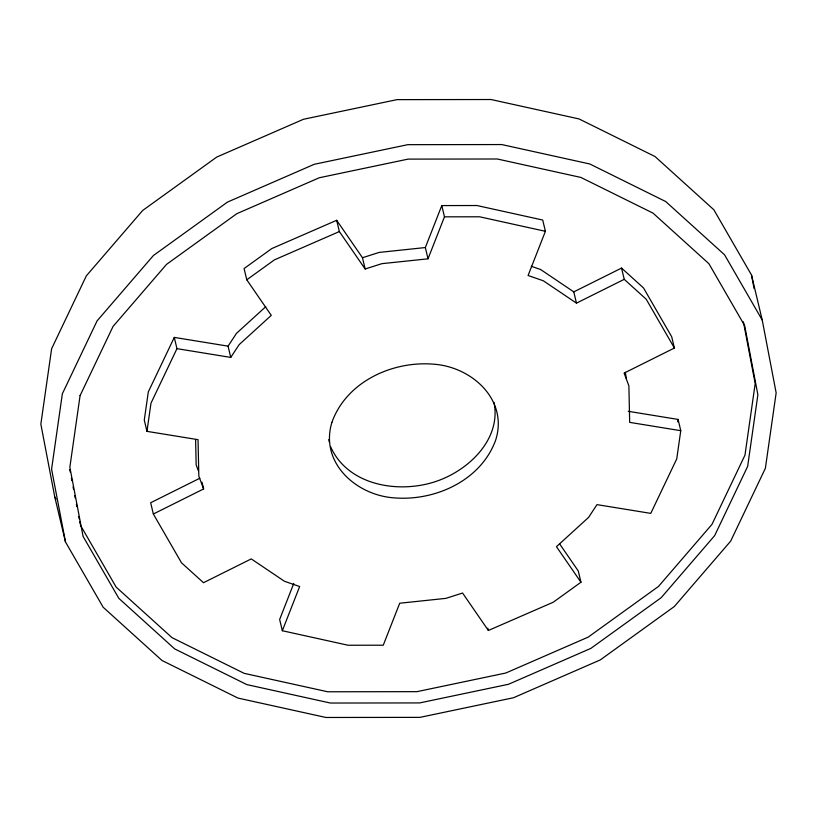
<?xml version="1.0" encoding="UTF-8"?>
<svg xmlns="http://www.w3.org/2000/svg" width="817" height="817" viewBox="0 0 817 817"><rect width="100%" height="100%" fill="white"/><g stroke="black" fill="none" stroke-linecap="round" stroke-linejoin="round"><path stroke-width="1.23" d="M559.543 543.785L578.273 570.981L580.958 582.235L553.262 602.211L488.372 630.479L462.575 593.04L445.847 598.371L399.707 603.232L383.265 645.205L348.124 645.246L282.335 630.734L299.645 586.545L284.428 581.255L251.258 558.91L203.494 582.705L181.497 562.801L153.341 514.005L203.617 488.944L198.827 476.137L198.051 439.669L146.958 431.356L150.992 403.149L176.962 348.655L174.276 337.401L228.066 346.153L236.511 333.326L265.76 306.681M677.732 421.878L678.09 419.427L628.242 411.308M678.09 419.427L680.765 430.692L676.742 458.888L650.771 513.382L596.982 504.63L588.536 517.447L556.459 546.675L580.958 582.235M293.773 583.43L279.649 619.48L282.335 630.734M176.962 348.655L230.751 357.417L239.197 344.59L271.275 315.362L246.775 279.802L244.089 268.538L271.785 248.572L336.675 220.294L339.361 231.558L365.148 268.997L381.876 263.666L428.016 258.815L425.34 247.551L441.783 205.578L476.924 205.527L542.713 220.039L545.399 231.303L528.088 275.492L543.305 280.782L576.475 303.138L624.229 279.332L646.227 299.247L674.393 348.042L624.117 373.093L628.896 385.9L629.672 422.369L680.765 430.692M428.016 258.815L444.468 216.832L441.783 205.578M174.276 337.401L148.306 391.894L144.282 420.091L146.958 431.356M246.775 279.802L274.471 259.837L339.361 231.558M199.818 478.241L150.655 502.741L153.341 514.005M531.254 266.271L540.619 269.518L573.789 291.873L621.553 268.078L643.551 287.982L671.707 336.778L674.393 348.042M336.675 220.294L362.472 257.733L379.2 252.412L425.34 247.551M444.468 216.832L479.599 216.791L545.399 231.303M751.507 275.023L713.844 209.765L655.02 156.527L579.018 118.925L491.037 99.521L397.062 99.633L303.505 119.262L216.74 157.068L142.669 210.48L86.347 275.84L51.624 348.716L40.85 424.125L54.77 496.94L65.493 541.977L103.156 607.235L161.98 660.473L237.982 698.075L325.963 717.479L419.938 717.367L513.495 697.738L600.26 659.932L674.331 606.52L730.653 541.16L765.376 468.284L776.15 392.875L762.23 320.06L751.507 275.023L754.101 288.595M762.23 320.06L724.577 254.812L665.743 201.564L589.751 163.962L501.771 144.558L407.795 144.67L314.239 164.299L227.463 202.105L153.402 255.517L97.08 320.887L62.358 393.753L51.583 469.172L65.493 541.977M330.568 446.664C347.664 485.267 397.583 493.693 434.409 481.938C467.477 471.501 501.587 439.883 494.019 402.383M80.383 525.127L116.137 587.086L171.999 637.638L244.171 673.351L327.709 691.774L416.946 691.662L505.784 673.024L588.179 637.127L658.512 586.412L711.995 524.34L744.971 455.14L755.194 383.541L743.399 321.806M54.77 496.94L56.026 499.116M625.352 372.317L626.302 378.414M198.317 470.704L196.151 464.883L195.61 439.73M621.553 268.078L624.229 279.332M573.789 291.873L576.475 303.138M487.841 628.232L488.372 630.479M362.472 257.733L365.148 268.997M228.066 346.153L230.751 357.417M202.003 482.193L203.617 488.944M328.812 439.566L329.271 441.987M69.762 469.561L70.231 472.032M71.416 478.211L71.886 480.682M73.07 486.85L73.54 489.322M74.715 495.49L75.195 497.962M76.369 504.14L76.839 506.601M78.728 516.487L79.198 518.948M79.678 521.42L80.148 523.891M80.076 395.632L69.854 467.242L83.068 536.381L118.822 598.34L174.685 648.902L246.846 684.605L330.395 703.039L419.632 702.926L508.47 684.289L590.865 648.381L661.198 597.676L714.671 535.605L747.647 466.405L757.88 394.795L744.665 325.656L708.911 263.697L653.049 213.135L580.877 177.432L497.339 158.998L408.102 159.111L319.263 177.759L236.869 213.656L166.535 264.371L113.052 326.443L80.076 395.632M331.916 422.338C319.57 462.422 355.773 494.867 393.375 497.798C434.756 501.546 481.213 480.641 495.807 439.709C508.164 399.625 471.96 367.18 434.358 364.239C392.967 360.491 346.51 381.406 331.916 422.338"/></g></svg>
